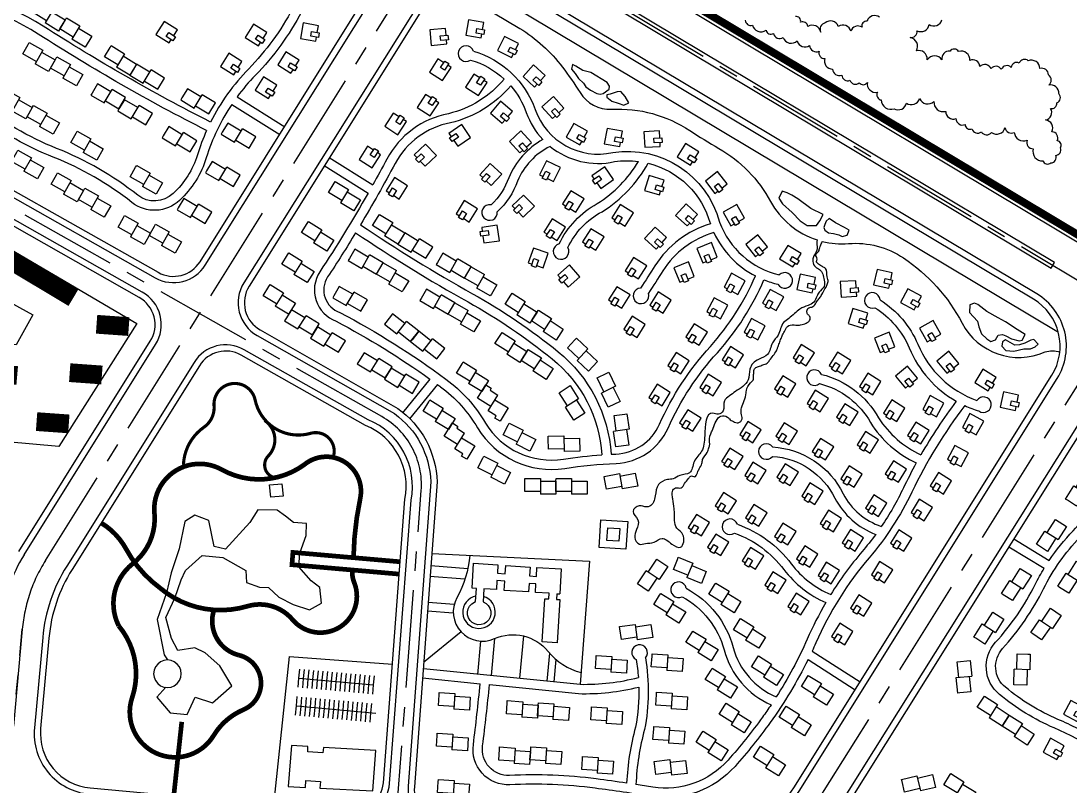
# Model space of a CAD drawing. Extents: x 30752 to 65014, y 26327 to 78956.
# Drawn here: x 33075 to 33747, y 28433 to 28923 of the extents above; entities that cross this region are included whole.
import ezdxf

# ---------------------------------------------------------------- set-up
doc = ezdxf.new("R2010")
doc.units = 0
doc.header["$MEASUREMENT"] = 0
for name, pattern in [('CENTER', [2, 1.25, -0.25, 0.25, -0.25]), ('CENTER2', [1.125, 0.75, -0.125, 0.125, -0.125]), ('CONTINOUS', [0])]:
    doc.linetypes.add(name, pattern=pattern)
doc.layers.get('0').update_dxf_attribs({"color": 12, "linetype": 'CONTINUOUS'})
for name, color, linetype in [('-规划边界', 1, 'CONTINUOUS'), ('G-绿化', 74, 'CONTINUOUS'), ('GH-中心线', 254, 'CENTER'), ('GH-道路红线', 1, 'CONTINOUS'), ('GH_水系', 152, 'CONTINUOUS'), ('jianzhu--pl', 1, 'CONTINUOUS'), ('LV', 62, 'CONTINUOUS'), ('中心区建筑', 32, 'CONTINUOUS'), ('图层1', 41, 'CONTINUOUS'), ('支路', 34, 'CONTINUOUS')]:
    doc.layers.add(name, color=color, linetype=linetype)
doc.layers.add('G-SL2', color=97, linetype='CONTINUOUS', true_color=0x329a2d)

# ---------------------------------------------------------------- blocks, each defined once
blk = doc.blocks.new('x1')
blk.add_lwpolyline([(10, 5.54), (10, 10), (0, 10), (0, 0), (10, 0), (10, 2.52)])
blk.add_lwpolyline([(6.27, 5.54), (11.26, 5.54), (11.26, 2.52), (6.27, 2.52)], close=True)
blk = doc.blocks.new('x2')
for p, q in [((0, 8.37), (0, 0)), ((10, 8.37), (0, 8.37)), ((20, 1.63), (20, 8.54)), ((0, 0), (10, 0)), ((10, 1.63), (20, 1.63))]:
    blk.add_line(p, q)
blk.add_lwpolyline([(20, 8.54), (20, 10), (10, 10), (10, 0)])

msp = doc.modelspace()

# ---------------------------------------------------------------- linework, layer by layer
at = {"layer": '-规划边界', "color": 251, "linetype": 'CENTER2', "ltscale": 50, "const_width": 5, "flags": 128}
msp.add_lwpolyline([(31130.58, 27597.98), (31273.89, 27507.56), (32003.42, 27386.62), (32901.4, 26916.12), (34040.03, 28610.51, 0.008825), (33919.41, 28685.55), (33365.12, 29016.98), (32469.57, 29552.45), (32400.9, 29593.51), (32342.47, 29501.52), (31130.58, 27597.98)], format="xyb", dxfattribs=at)
for p, q in [((33367.43, 28680.95), (33371.9, 28688.23)), ((33375.95, 28675.72), (33367.43, 28680.95)), ((33378.57, 28679.98), (33387.09, 28674.75)), ((33379.42, 28669.63), (33374.19, 28672.84)), ((33387.09, 28674.75), (33381.86, 28666.22)), ((33378.57, 28668.25), (33379.42, 28669.63)), ((33381.86, 28666.22), (33378.57, 28668.25)), ((33346.07, 28656.59), (33350.54, 28663.87)), ((33354.59, 28651.36), (33346.07, 28656.59)), ((33357.21, 28655.62), (33365.73, 28650.39)), ((33358.06, 28645.27), (33352.83, 28648.48)), ((33365.73, 28650.39), (33360.5, 28641.86)), ((33357.21, 28643.88), (33358.06, 28645.27)), ((33360.5, 28641.86), (33357.21, 28643.88)), ((33385.2, 28568.46), (33385.53, 28573.82))]:
    msp.add_line(p, q)
for points in [[(33371.9, 28688.23), (33372.66, 28689.47), (33376.22, 28687.29), (33375.46, 28686.05), (33380.42, 28683)], [(33374.19, 28672.84), (33380.42, 28683)], [(33350.54, 28663.87), (33351.3, 28665.11), (33354.86, 28662.93), (33354.1, 28661.69), (33359.06, 28658.64)], [(33352.83, 28648.48), (33359.06, 28658.64)]]:
    msp.add_lwpolyline(points)
at = {"layer": 'G-SL2'}
for points in [[(33538.97, 28923.09, 0.520567), (33543.53, 28919.99, 0.520567), (33552.23, 28916.61, 0.520567), (33556.98, 28914.57, 0.520567), (33563.18, 28911.91, 0.520567), (33572.23, 28909.77, 0.520567), (33580.18, 28906.89, 0.520567), (33586.23, 28903.18, 0.520567), (33589.89, 28898.54, 0.520567), (33594.9, 28891.79, 0.520567), (33600.8, 28887.88, 0.520567), (33605.9, 28884.59, 0.520567), (33611.96, 28882.98, 0.520567), (33617.14, 28883.26, 0.520567), (33623.58, 28876.89, 0.520567), (33626.1, 28871.98, 0.520567), (33634.32, 28866.4, 0.520567), (33642.17, 28870.04, 0.520567), (33650.61, 28872.94, 0.520567), (33659.82, 28871.05, 0.520567), (33667.34, 28864.71, 0.520567), (33673.93, 28860.04, 0.520567), (33679.76, 28856.24, 0.520567), (33684.12, 28853.43, 0.520567), (33690.19, 28851.59, 0.520567), (33696.68, 28851.14, 0.520567), (33705.36, 28854.24, 0.520567), (33711.3, 28851.24, 0.520567), (33719.45, 28846.24, 0.520567), (33723.44, 28840.71, 0.520567), (33729.6, 28832.99, 0.520567), (33734.71, 28831.67, 0.520567), (33737.82, 28836.5, 0.520567), (33740.91, 28841.31, 0.520567), (33738.86, 28845.91, 0.520567), (33735.4, 28851.64, 0.520567), (33731.36, 28859.17, 0.520567), (33734.57, 28866.52, 0.520567), (33738.52, 28870.1, 0.520567), (33739.82, 28876.07, 0.520567), (33733.36, 28881.49, 0.520567), (33733.19, 28888.12, 0.520567), (33727.72, 28892.06, 0.520567), (33720.16, 28897.11, 0.520567), (33714.41, 28895.66, 0.520567), (33709.35, 28892.88, 0.520567), (33702.92, 28891.64, 0.520567), (33696.38, 28892.05, 0.520567), (33689.28, 28893.47, 0.520567), (33682.82, 28897.27, 0.520567), (33675.62, 28903.06, 0.520567), (33670.11, 28903.33, 0.520567), (33664.95, 28897.71, 0.520567), (33655.5, 28897.79, 0.520567), (33648.53, 28903.47, 0.520567), (33644.55, 28912.01, 0.520567), (33648.95, 28916.36, 0.520567), (33656.73, 28920.4, 0.520567), (33664.96, 28923.31, 0.520567)], [(33624.89, 28924.96, 0.520567), (33617, 28922.56, 0.520567), (33613.74, 28918.56, 0.520567), (33606.59, 28915.97, 0.520567), (33598.54, 28919.16, 0.520567), (33590.12, 28921.33, 0.520567), (33587.38, 28915.37, 0.520567), (33579.07, 28919.07, 0.520567), (33574.37, 28921.73, 0.520567), (33571.04, 28925.54, 0.520567)]]:
    msp.add_lwpolyline(points, format="xyb", dxfattribs=at)
at = {"layer": 'G-绿化'}
for points in [[(32963.13, 28823.12), (32992.34, 28820.91), (33149.14, 28728.87), (33099.08, 28650.07), (32951.28, 28663.21)], [(33082.54, 28734.28), (33071.75, 28715.07), (33017.5, 28722.76), (33021.07, 28768.03)]]:
    msp.add_lwpolyline(points, close=True, dxfattribs=at)
for points in [[(33338.02, 28581.55), (33439.04, 28576.54)], [(33361.17, 28571.7), (33337.43, 28573.5)], [(33439.04, 28576.54), (33433.19, 28497.71)], [(33359.36, 28565.07), (33336.93, 28566.78)], [(33352.46, 28548.81), (33335.69, 28550.08)], [(33351.88, 28543.32), (33335.28, 28544.58)], [(33356.81, 28531.41), (33332.83, 28511.66)], [(33369.35, 28525.38), (33367.39, 28503.9)], [(33378.27, 28526.96), (33376.1, 28503.24)], [(33396.79, 28528.67), (33394.31, 28501.57)], [(33413.48, 28517.69), (33411.84, 28499.81)], [(33417.6, 28513.63), (33416.3, 28499.36)]]:
    msp.add_lwpolyline(points, dxfattribs=at)
msp.add_lwpolyline([(33362.5, 28580.33, -0.103833), (33354.19, 28553.17, 0.718789), (33378.27, 28526.96, -0.338388), (33412.55, 28518.78, 0.161686), (33433.75, 28505.31, 0.161686)], format="xyb", dxfattribs=at)
msp.add_arc((33368.33, 28543.93), 10.44, 100.60003, 74.00884, dxfattribs=at)
at = {"layer": 'GH-中心线', "ltscale": 50}
msp.add_line((32085.11, 29753.2), (33906.58, 28664.1), dxfattribs=at)
for points in [[(32419.83, 29136.69), (32370.49, 28597.56), (32594.46, 28577.06), (32789.2, 28454.8, 0.117879), (32833.25, 28439.91), (33498, 28379.07, 0.28299), (33584.85, 28422.13), (33782.64, 28738.36)], [(33075.72, 28533.1), (33001.27, 27719.59), (33075.72, 28533.1, -0.117455), (33090.52, 28577.02), (33352.29, 28995.52)], [(33314.15, 28395.9), (33331.31, 28621.82, 0.290848), (33306.06, 28669.14), (32991.74, 28846.8, 0.106193), (32951.65, 28859.32), (32623.04, 28889.4)]]:
    msp.add_lwpolyline(points, format="xyb", dxfattribs=at)
at = {"layer": 'GH-道路红线'}
for p, q in [((33189.59, 28768.4), (33305.07, 28953.03)), ((33192.98, 28766.28), (33308.46, 28950.91)), ((32994.79, 28856.56), (33162.79, 28761.6)), ((32992.82, 28853.08), (33160.83, 28758.12)), ((33152.6, 28748.98), (32990.66, 28840.52)), ((33150.63, 28745.5), (32988.69, 28837.03)), ((33073.48, 28582.76), (33157.74, 28717.48)), ((33076.87, 28580.64), (33161.13, 28715.36)), ((33762.2, 28680.19), (33596.05, 28415.13)), ((33765.59, 28678.06), (33599.44, 28413))]:
    msp.add_line(p, q, dxfattribs=at)
for points in [[(32537.1, 29740.79), (32459.41, 29618.48, 0.42215), (32477.28, 29543.18), (33363.07, 29013.54), (33917.35, 28682.12, -0.023598), (34233.39, 28472.31, -0.023598)], [(32540.47, 29738.62), (32462.79, 29616.34, 0.42215), (32479.33, 29546.61), (33365.12, 29016.98), (33919.41, 28685.55, -0.023598), (34235.75, 28475.53)]]:
    msp.add_lwpolyline(points, format="xyb", dxfattribs=at)
msp.add_lwpolyline([(33398.13, 28970.44), (33396.08, 28967.01), (33735.01, 28764.35), (33737.06, 28767.78)], close=True, dxfattribs=at)
for points in [[(33314.15, 28671.07, -0.232542), (33337.42, 28627.48), (33322.94, 28432.37, 0.409651), (33344.68, 28406.66), (33499.23, 28392.51, 0.28299), (33573.4, 28429.29), (33738.74, 28693.63, 0.420099), (33725.69, 28747.78), (33385.55, 28951.16, 0.408352), (33332.47, 28938.37), (33217.64, 28754.79, 0.427222), (33226.18, 28721.18)], [(33316.31, 28674.44, -0.23445), (33341.43, 28627.39), (33326.92, 28432.07, 0.409695), (33345.04, 28410.64), (33499.59, 28396.5, 0.28299), (33570.01, 28431.41), (33735.35, 28695.75, 0.420099), (33723.64, 28744.35), (33383.5, 28947.73, 0.408352), (33335.86, 28936.25), (33221.04, 28752.67, 0.427307), (33228.15, 28724.66)], [(33088.78, 28527.72), (33083.48, 28469.73, 0.414214), (33118.76, 28427.33), (33284.92, 28412.13, 0.418747), (33311.04, 28434.21), (33324.83, 28615.7, 0.356645), (33297.36, 28667.16), (33217.95, 28712.04, 0.401241), (33185.8, 28703.88), (33104.18, 28573.39, 0.117455)], [(33092.77, 28527.35), (33087.46, 28469.36, 0.414214), (33119.12, 28431.32), (33285.29, 28416.11, 0.418747), (33307.05, 28434.51), (33320.86, 28616.24, 0.359769), (33295.6, 28663.56), (33215.98, 28708.56, 0.401241), (33189.19, 28701.75), (33107.57, 28571.27, 0.117455)]]:
    msp.add_lwpolyline(points, format="xyb", close=True, dxfattribs=at)
for centre, radius, start, end in [((33172.64, 28779.01), 20, 240.52403, 327.9747), ((33172.64, 28779.01), 24, 240.52403, 327.9747), ((33140.79, 28728.09), 24, 327.9747, 60.52403), ((33140.79, 28728.09), 20, 327.9747, 60.52403), ((33158.26, 28529.73), 96, 147.9747, 174.77072)]:
    msp.add_arc(centre, radius, start, end, dxfattribs=at)
at = {"layer": 'GH_水系'}
msp.add_line((33357.34, 28951.72), (33739.53, 28723.2), dxfattribs=at)
msp.add_line((33357.34, 28951.72), (33739.53, 28723.2), dxfattribs=at)
for points in [[(33346.09, 28946.79), (33394.49, 28917.86, -0.090194), (33421.73, 28893.09, -0.024146), (33433.06, 28876.7, 0.272284), (33453.31, 28866.09, -0.158731), (33503.37, 28852.47, 0.013698), (33522.04, 28840.94, -0.137099), (33555.15, 28806.97, 0.192029), (33584.89, 28782.36, 0.192029)], [(33588.28, 28781.39, 0.081171), (33605.03, 28780.01, -0.169138), (33640.38, 28770.78, -0.124836), (33677.82, 28729.11, 0.395285), (33731.03, 28710.63, -0.15457), (33740.47, 28710.51)]]:
    msp.add_lwpolyline(points, format="xyb", dxfattribs=at)
for points in [[(33439.91, 28889.51), (33434.76, 28890.94), (33430.3, 28893.66), (33428.33, 28894.8), (33428.33, 28894.8), (33427.5, 28891.82), (33430.01, 28889), (33432.11, 28885.76), (33435.25, 28882.67), (33436.79, 28880.46), (33439.82, 28878.25), (33443.82, 28876.08), (33445.94, 28875.8), (33447.98, 28876.24), (33451.74, 28878.95), (33451.99, 28880.81), (33450.5, 28883.11)], [(33462.05, 28874.21), (33459.13, 28877.43), (33456.87, 28877.27), (33454.9, 28876.51), (33452.36, 28875.72), (33450.26, 28875.18), (33450.26, 28873.7), (33453.41, 28871.26), (33457.4, 28869.91), (33461.1, 28868.75), (33464.42, 28870.13)], [(33588.94, 28798.61), (33580.92, 28802.43), (33572.51, 28808.6), (33568.74, 28811.02), (33565.74, 28812.57), (33562.53, 28813.49), (33560.47, 28809.11), (33562.75, 28805.55), (33568.98, 28799.84), (33574.04, 28794.68), (33578.53, 28791.6), (33584.66, 28791.66), (33584.66, 28791.66), (33586.7, 28794.54)], [(33718.33, 28721.72), (33713.08, 28724.9), (33705.6, 28729.85), (33700.89, 28732.44), (33693.6, 28736.53), (33687.97, 28740.89), (33685.71, 28741.75), (33682.75, 28740.84), (33682.66, 28735.86), (33687.66, 28730.28), (33688.62, 28726.71), (33690.22, 28722.28), (33693.73, 28718.98), (33696.35, 28717.3), (33699.2, 28718.28), (33700.87, 28721.35), (33703.77, 28721.71), (33705.82, 28720.98), (33709.52, 28718.9), (33714.48, 28717.64), (33716.27, 28718.12)], [(33726.54, 28715.63), (33723.82, 28718.59), (33721.83, 28718.24), (33718.13, 28716.18), (33714.66, 28715.15), (33711.73, 28714.97), (33705.59, 28718.32), (33703.78, 28717.11), (33703.24, 28714.2), (33705.91, 28711.45), (33710.97, 28711.02), (33717.47, 28712.61), (33721.78, 28712.65), (33724.56, 28713.97)]]:
    msp.add_lwpolyline(points, close=True, dxfattribs=at)
for points in [[(33605.6, 28788.54), (33602.52, 28790.38), (33596.77, 28793.28), (33592.68, 28796.04), (33590.68, 28794.39), (33590, 28792.29), (33589.29, 28790.35), (33589.82, 28788.68), (33592.3, 28786.94), (33595.39, 28786.56), (33598.77, 28785.59), (33601.09, 28784.63), (33604.16, 28785.46)], [(33604.16, 28785.46), (33605.6, 28788.54)], [(33167.74, 28495.77), (33161.99, 28489.47), (33170.57, 28479.43), (33181.41, 28478.26), (33186.38, 28489.36), (33197.64, 28485.75), (33209.92, 28496.68), (33202.26, 28509.57), (33192.86, 28517.96), (33186.25, 28521.04), (33175.43, 28519.4), (33171.4, 28527.1), (33167.6, 28540.4), (33173.52, 28552.79), (33177.49, 28564.52), (33180.21, 28570.57), (33190.87, 28580.12), (33204.3, 28578.89), (33218.92, 28570.67), (33219.41, 28562.94), (33227.66, 28559.98), (33233.4, 28559.8), (33239.98, 28553.62), (33249.35, 28548.77), (33259.75, 28545.43), (33267.46, 28549.62), (33266.43, 28559.64), (33260.75, 28564.08), (33252.85, 28573.05), (33253.62, 28581.8), (33257.52, 28593.07), (33257.75, 28600.73), (33249.55, 28601.32), (33244.38, 28605.42), (33239.03, 28609.25), (33226.64, 28609.41), (33221.49, 28601.4), (33205.89, 28584.2), (33198.76, 28586.08), (33195.33, 28602.61), (33186.25, 28606.1), (33179.76, 28602.07), (33176.28, 28584.5), (33171.03, 28569.05), (33168.02, 28556.26), (33162.07, 28539.31), (33166.56, 28516.52), (33168.75, 28513.28)]]:
    msp.add_lwpolyline(points, dxfattribs=at)
msp.add_open_spline([(33584.89, 28782.36), (33584.84, 28781.15), (33584.72, 28779.26), (33585.52, 28775.35), (33582.38, 28772.03), (33581.93, 28768.04), (33583.4, 28764.86), (33588.17, 28763.03), (33589.42, 28757.78), (33590.07, 28752), (33586.17, 28749.59), (33584.7, 28745.86), (33583.29, 28742.02), (33578.63, 28740.25), (33572.61, 28737.96), (33568.42, 28732.82), (33561.76, 28728.88), (33561.23, 28721.56), (33555.23, 28716.44), (33554.72, 28708.35), (33548, 28706.3), (33543.64, 28703.64), (33541.15, 28698.8), (33541.85, 28690.79), (33534.05, 28686.44), (33529.01, 28682.48), (33524.08, 28679.19), (33526.21, 28673.31), (33521.74, 28669.9), (33513.75, 28674.06), (33512.98, 28657.48), (33512.46, 28647.13), (33505.24, 28641.19), (33504.95, 28631.69), (33497.1, 28632.5), (33493.22, 28628.96), (33488.09, 28629.09), (33482.11, 28625.93), (33481.46, 28618.57), (33479.75, 28612.02), (33474.77, 28610.94), (33470.98, 28613.29), (33464.81, 28607.98), (33471.85, 28603.36), (33469.49, 28597.04), (33467.25, 28591.98), (33470.4, 28586.47), (33475.62, 28588.26), (33480.56, 28587.99), (33486.24, 28592.93), (33491.14, 28587.58), (33499.05, 28583.18), (33500.81, 28594.04), (33492.64, 28598.05), (33493.8, 28605.46), (33493.29, 28611.69), (33492.77, 28615.44), (33491.94, 28619.5), (33492.25, 28622.49), (33494.86, 28624.05), (33498.28, 28622.55), (33500.08, 28626.77), (33502.24, 28628.76), (33503.59, 28631.22), (33505.3, 28631.21), (33507.19, 28629.96), (33508.19, 28633.42), (33509.45, 28635.96), (33511.41, 28638.6), (33511.32, 28642.74), (33514.61, 28645.4), (33515.49, 28648.9), (33516.41, 28651.31), (33515.48, 28654.82), (33516.82, 28658.45), (33519.39, 28663.62), (33520.89, 28670.31), (33527.07, 28669.64), (33528.96, 28667.25), (33531.3, 28665.99), (33534.61, 28664.41), (33537.74, 28667.75), (33536.01, 28671.26), (33536.48, 28675.36), (33538.52, 28679.41), (33539.42, 28683.19), (33539.65, 28687.24), (33541.4, 28690.08), (33544.41, 28692.52), (33544.05, 28695.38), (33544.53, 28697.59), (33544.44, 28699.26), (33545.41, 28700.75), (33547.69, 28701.17), (33550.09, 28702.46), (33552.99, 28703.02), (33554.75, 28705.69), (33556.87, 28708.18), (33558.7, 28710.86), (33559.83, 28713.65), (33560.79, 28716.28), (33561.73, 28719.03), (33563.02, 28721.78), (33564.43, 28724.54), (33566.58, 28728.48), (33570.93, 28727.63), (33574.02, 28727.8), (33576.81, 28728.38), (33579.12, 28729.47), (33580.98, 28731.68), (33580.04, 28733.84), (33578.65, 28734.81), (33578.33, 28736.58), (33578.62, 28739.02), (33581.31, 28739.06), (33583.55, 28740.38), (33584.42, 28742.95), (33586.58, 28744.96), (33588.42, 28748.15), (33590.18, 28751.23), (33591.79, 28754.35), (33592.19, 28756.73), (33590.83, 28759.76), (33591.61, 28763.69), (33588.07, 28765.34), (33586.23, 28766.54), (33584.03, 28768.29), (33585.55, 28770.48), (33583, 28773), (33586.36, 28774.73), (33586.46, 28777.54), (33587.48, 28779.41), (33587.94, 28780.61), (33588.28, 28781.39)], degree=3, knots=[1.852656, 1.852656, 1.852656, 1.852656, 3.063412, 7.529358, 13.051268, 15.348862, 19.344221, 22.427766, 29.838847, 33.833287, 38.676384, 41.777522, 45.901423, 50.192948, 55.893452, 65.209854, 69.542018, 78.212594, 84.386411, 92.381445, 98.96961, 103.421809, 107.545709, 114.60618, 125.570676, 130.340874, 134.910087, 141.344993, 145.03367, 148.723835, 163.949951, 174.253011, 182.479272, 190.137109, 196.681207, 201.439438, 205.080985, 211.669026, 219.148671, 226.714007, 228.651732, 233.556988, 238.873657, 245.002199, 251.437105, 256.528534, 261.746835, 265.652518, 271.229098, 276.929467, 284.132912, 290.116517, 298.257437, 303.90804, 314.831519, 316.544228, 322.860273, 326.018184, 329.267231, 330.799008, 334.504482, 337.946175, 342.069916, 344.153109, 345.388311, 346.801027, 349.883177, 352.644228, 356.426976, 359.035333, 364.514588, 367.67216, 369.83809, 372.031263, 378.205455, 380.627082, 389.873534, 394.013143, 395.76026, 398.843805, 402.094236, 405.586723, 409.227999, 412.754172, 417.657655, 422.749084, 424.280718, 429.770836, 432.192463, 435.255875, 437.553351, 439.084985, 440.112316, 442.582145, 445.528672, 448.4752, 450.896827, 454.679416, 458.446454, 460.529647, 463.687063, 466.844479, 469.266106, 472.707799, 476.490547, 481.14996, 484.096921, 486.034759, 489.595081, 491.78397, 493.704178, 495.83481, 496.5495, 499.052728, 501.814791, 503.320883, 506.68843, 509.403408, 512.097413, 517.663888, 520.04518, 522.68099, 524.471127, 529.949178, 532.139349, 535.171405, 537.302289, 538.899678, 541.767836, 544.649886, 547.10163, 549.842622, 550.958911, 550.958911, 550.958911, 550.958911], dxfattribs=at)
at = {"layer": 'jianzhu--pl', "const_width": 12}
for points in [[(33028.78, 28792.84), (33108.4, 28745.24)], [(33123.32, 28728.32), (33143.97, 28726.84)], [(33036.81, 28698.57), (33072.46, 28695.49)], [(33106.1, 28697.33), (33126.75, 28695.85)], [(33084.88, 28665.98), (33105.53, 28664.5)]]:
    msp.add_lwpolyline(points, dxfattribs=at)
at = {"layer": 'LV'}
for points in [[(33236.89, 28420.54), (33246.91, 28515.59), (33312.83, 28510.59)], [(33252.95, 28501.63), (33253.49, 28507.47)], [(33255.94, 28501.36), (33256.47, 28507.19)], [(33258.93, 28501.09), (33259.46, 28506.92)], [(33261.92, 28500.81), (33262.45, 28506.65)], [(33264.9, 28500.54), (33265.44, 28506.37)], [(33267.89, 28500.26), (33268.42, 28506.1)], [(33270.88, 28499.99), (33271.41, 28505.83)], [(33273.87, 28499.72), (33274.4, 28505.55)], [(33276.85, 28499.44), (33277.39, 28505.28)], [(33279.84, 28499.17), (33280.37, 28505.01)], [(33282.83, 28498.9), (33283.36, 28504.73)], [(33285.82, 28498.62), (33286.35, 28504.46)], [(33252.42, 28495.8), (33252.95, 28501.63)], [(33252.95, 28501.63), (33300.75, 28497.26)], [(33255.41, 28495.52), (33255.94, 28501.36)], [(33258.39, 28495.25), (33258.93, 28501.09)], [(33261.38, 28494.98), (33261.92, 28500.81)], [(33264.37, 28494.7), (33264.9, 28500.54)], [(33267.36, 28494.43), (33267.89, 28500.26)], [(33270.34, 28494.16), (33270.88, 28499.99)], [(33273.33, 28493.88), (33273.87, 28499.72)], [(33276.32, 28493.61), (33276.85, 28499.44)], [(33279.31, 28493.34), (33279.84, 28499.17)], [(33282.29, 28493.06), (33282.83, 28498.9)], [(33285.28, 28492.79), (33285.82, 28498.62)], [(33288.27, 28492.52), (33288.8, 28498.35)], [(33288.8, 28498.35), (33289.34, 28504.18)], [(33291.26, 28492.24), (33291.79, 28498.08)], [(33291.79, 28498.08), (33292.32, 28503.91)], [(33294.24, 28491.97), (33294.78, 28497.8)], [(33294.78, 28497.8), (33295.31, 28503.64)], [(33297.77, 28497.53), (33298.3, 28503.36)], [(33300.75, 28497.26), (33301.29, 28503.09)], [(33297.23, 28491.7), (33297.77, 28497.53)], [(33300.22, 28491.42), (33300.75, 28497.26)], [(33251.32, 28483.85), (33251.87, 28489.82)], [(33254.31, 28483.57), (33254.86, 28489.55)], [(33257.3, 28483.3), (33257.85, 28489.28)], [(33260.29, 28483.03), (33260.83, 28489)], [(33263.27, 28482.75), (33263.82, 28488.73)], [(33266.26, 28482.48), (33266.81, 28488.46)], [(33269.25, 28482.21), (33269.8, 28488.18)], [(33272.24, 28481.93), (33272.78, 28487.91)], [(33275.23, 28481.66), (33275.77, 28487.64)], [(33278.21, 28481.39), (33278.76, 28487.36)], [(33281.2, 28481.11), (33281.75, 28487.09)], [(33284.19, 28480.84), (33284.73, 28486.82)], [(33287.18, 28480.57), (33287.72, 28486.54)], [(33290.16, 28480.29), (33290.71, 28486.27)], [(33293.15, 28480.02), (33293.7, 28486)], [(33296.14, 28479.75), (33296.68, 28485.72)], [(33299.13, 28479.47), (33299.67, 28485.45)], [(33250.78, 28477.87), (33251.32, 28483.85)], [(33251.32, 28483.85), (33302.27, 28479.19)], [(33253.77, 28477.6), (33254.31, 28483.57)], [(33256.75, 28477.33), (33257.3, 28483.3)], [(33259.74, 28477.05), (33260.29, 28483.03)], [(33262.73, 28476.78), (33263.27, 28482.75)], [(33265.72, 28476.51), (33266.26, 28482.48)], [(33268.7, 28476.23), (33269.25, 28482.21)], [(33268.7, 28476.23), (33269.25, 28482.21)], [(33271.69, 28475.96), (33272.24, 28481.93)], [(33274.68, 28475.69), (33275.23, 28481.66)], [(33277.67, 28475.41), (33278.21, 28481.39)], [(33280.65, 28475.14), (33281.2, 28481.11)], [(33283.64, 28474.87), (33284.19, 28480.84)], [(33286.63, 28474.59), (33287.18, 28480.57)], [(33289.62, 28474.32), (33290.16, 28480.29)], [(33292.6, 28474.05), (33293.15, 28480.02)], [(33295.59, 28473.77), (33296.14, 28479.75)], [(33298.58, 28473.5), (33299.13, 28479.47)]]:
    msp.add_lwpolyline(points, dxfattribs=at)
at = {"layer": '中心区建筑', "color": 1}
for p, q in [((33363.91, 28559.33), (33364.91, 28575.3)), ((33364.91, 28575.3), (33380.48, 28574.33)), ((33380.48, 28574.33), (33380.14, 28568.88)), ((33385.53, 28573.82), (33401.1, 28572.84)), ((33401.1, 28572.84), (33400.75, 28567.16)), ((33405.09, 28566.8), (33405.45, 28572.55)), ((33405.45, 28572.55), (33421.02, 28571.58)), ((33380.14, 28568.88), (33385.2, 28568.46)), ((33400.75, 28567.16), (33405.09, 28566.8)), ((33421.02, 28571.58), (33420.03, 28555.61)), ((33366.74, 28559.15), (33363.91, 28559.33)), ((33366.18, 28550.85), (33366.74, 28559.15)), ((33371.53, 28558.86), (33370.98, 28550.58)), ((33379.48, 28558.36), (33371.53, 28558.86)), ((33379.84, 28564.09), (33379.48, 28558.36)), ((33384.9, 28563.67), (33379.84, 28564.09)), ((33384.53, 28557.85), (33384.9, 28563.67)), ((33400.45, 28562.37), (33400.1, 28556.88)), ((33404.79, 28562.01), (33400.45, 28562.37)), ((33404.46, 28556.58), (33404.79, 28562.01)), ((33400.1, 28556.88), (33384.53, 28557.85)), ((33413.32, 28556.03), (33404.46, 28556.58)), ((33408.78, 28524.98), (33410.52, 28552.54)), ((33410.52, 28552.54), (33413.13, 28552.38)), ((33413.13, 28552.38), (33413.32, 28556.03)), ((33418.11, 28555.73), (33417.92, 28552.08)), ((33417.92, 28552.08), (33420.11, 28551.94)), ((33420.11, 28551.94), (33418.36, 28524.37)), ((33360.91, 28544.19), (33361.36, 28546.11)), ((33361.36, 28546.11), (33362.3, 28547.85)), ((33362.3, 28547.85), (33363.66, 28549.29)), ((33363.66, 28549.29), (33366.18, 28550.85)), ((33370.98, 28550.58), (33372.87, 28549.56)), ((33372.87, 28549.56), (33374.31, 28548.2)), ((33374.31, 28548.2), (33375.35, 28546.52)), ((33375.35, 28546.52), (33375.92, 28544.63)), ((33360.97, 28542.21), (33360.91, 28544.19)), ((33361.53, 28540.32), (33360.97, 28542.21)), ((33362.57, 28538.64), (33361.53, 28540.32)), ((33364.01, 28537.28), (33362.57, 28538.64)), ((33374.58, 28538.99), (33373.22, 28537.55)), ((33375.52, 28540.73), (33374.58, 28538.99)), ((33375.97, 28542.65), (33375.52, 28540.73)), ((33375.92, 28544.63), (33375.97, 28542.65)), ((33365.75, 28536.34), (33364.01, 28537.28)), ((33367.67, 28535.89), (33365.75, 28536.34)), ((33369.65, 28535.95), (33367.67, 28535.89)), ((33371.54, 28536.51), (33369.65, 28535.95)), ((33373.22, 28537.55), (33371.54, 28536.51)), ((33418.36, 28524.37), (33408.78, 28524.98))]:
    msp.add_line(p, q, dxfattribs=at)
for points in [[(33234.21, 28625.46), (33242.08, 28626.17), (33242.78, 28618.31), (33234.92, 28617.6)], [(33463.6, 28602.01), (33462.5, 28584.25), (33445.24, 28585.32), (33446.34, 28603.08)], [(33458.52, 28597.52), (33458.01, 28589.34), (33450.33, 28589.82), (33450.83, 28597.99)], [(33177.53, 28504.47), (33177.23, 28506.75), (33176.35, 28508.88), (33174.95, 28510.7), (33173.12, 28512.11), (33171, 28512.99), (33168.71, 28513.29), (33166.43, 28512.99), (33164.3, 28512.11), (33162.47, 28510.7), (33161.07, 28508.88), (33160.19, 28506.75), (33159.89, 28504.47), (33160.19, 28502.18), (33161.07, 28500.05), (33162.47, 28498.23), (33164.3, 28496.83), (33166.43, 28495.94), (33168.71, 28495.64), (33171, 28495.94), (33173.12, 28496.83), (33174.95, 28498.23), (33176.35, 28500.05), (33177.23, 28502.18)], [(33258.56, 28454.47), (33258.76, 28457.91), (33248.25, 28458.54), (33245.99, 28432.19), (33257.17, 28431.62), (33257.44, 28436), (33266.69, 28435.53), (33266.29, 28431.16), (33300.35, 28429.43), (33302.29, 28455.27), (33268.65, 28457.31), (33268.34, 28453.88)]]:
    msp.add_lwpolyline(points, close=True, dxfattribs=at)
msp.add_lwpolyline([(33418.11, 28555.73), (33420.03, 28555.61)], dxfattribs=at)
at = {"layer": '图层1'}
for points, const_width in [([(33178.95, 28638.27, -0.233583), (33192.15, 28662.43, 0.264984), (33198.58, 28676.07, -0.937163), (33224.9, 28679.83, 0.435895), (33260.43, 28658.46, -0.633842), (33274.58, 28642.37, 0.128519)], 2), ([(33231.01, 28666.63, -0.467421), (33233.37, 28644.02, 0.547673), (33236.6, 28630.28, 0.282989)], 2), ([(33287.93, 28578.8, -0.047767), (33292.21, 28616.55, 0.710795), (33256.46, 28638.46, -0.293944), (33203.52, 28635.21, 0.61412), (33160.47, 28606.31, 0.61412)], 3), ([(33160.47, 28606.31, -0.248666), (33146.46, 28574.92, 0.356622), (33137.5, 28535.15, 0.230636)], 3), ([(33163.88, 28559.47, -0.109212), (33142.27, 28584.29, 0.132394), (33126.23, 28601.1, 77.702104)], 3), ([(33163.88, 28559.47, 0.253883), (33219.91, 28547.72, -0.298584), (33248.93, 28539.07, 0.853223), (33288.38, 28562.85, -0.118612), (33287.18, 28570.92, -0.118612)], 3), ([(33137.5, 28535.15, -0.260744), (33146.1, 28489.15, 0.896157), (33198.32, 28464.91, -0.157962), (33217.42, 28481.44, 0.725628), (33214.45, 28516.38, -0.436157), (33198.55, 28545.35, 0.71911)], 3)]:
    msp.add_lwpolyline(points, format="xyb", dxfattribs=dict(at, const_width=const_width))
at = {"layer": '图层1', "const_width": 3}
for points in [[(33317.21, 28568.3), (33248.51, 28574.3), (33249.11, 28582.19), (33317.81, 28576.19)], [(33172.78, 28426.41), (33177.89, 28473.66)]]:
    msp.add_lwpolyline(points, dxfattribs=at)
at = {"layer": '支路'}
for points in [[(33196.4, 28857.85, -0.02534), (33089.2, 28919.25, 0.157242), (33002.05, 28942.33)], [(33193.82, 28852.43, -0.025371), (33085.96, 28914.2, 0.15562), (33003.26, 28936.38)], [(33193.82, 28852.43, 0.030525), (33187.89, 28836.76, -0.130138), (33172.39, 28812.02, -0.370604), (33149.65, 28811.05, 0.072354), (33097.74, 28840.96, -0.075485), (33047.53, 28870.31, 0.089701), (33019.88, 28885.45, -0.339216), (33005.14, 28907.22, 0.061894), (33003.26, 28936.38)], [(33248.86, 28930.43, -0.071265), (33220.79, 28892.02, 0.076891), (33196.4, 28857.85, 0.076891)], [(33254.55, 28928.35, -0.072475), (33225.09, 28887.83, 0.034413), (33213.39, 28874.08, 0.034413)], [(33364.76, 28903.26, -0.24085), (33404.3, 28865.9, 0.380903), (33454.07, 28838.38, -0.383208), (33522.44, 28793.82, 0.251002), (33560.65, 28759.95, 0.251002)], [(33362.87, 28897.56, -0.116734), (33384.44, 28885.42, -0.116734)], [(33388.63, 28881.07, -0.162164), (33350, 28857.35, 0.227074), (33314.62, 28831.35, -0.012251), (33292.4, 28792.1, -0.012251)], [(33384.44, 28885.42, -0.164171), (33348.76, 28863.22, 0.22646), (33309.33, 28834.18, -0.005182), (33300.22, 28817.55, -0.005182)], [(33388.64, 28881.08, -0.093283), (33398.64, 28863.9, 0.105035), (33409.18, 28846.6)], [(33209.93, 28869.16, 0.072471), (33193.62, 28834.98, -0.130138), (33176.49, 28807.64, -0.370604), (33145.94, 28806.34, 0.072354), (33095.53, 28835.39, -0.066681), (33049.28, 28861.34, -0.066681)], [(33409.18, 28846.6, 0.165851), (33387.35, 28822.19, -0.12708), (33376.04, 28804.8, -0.12708)], [(33413.83, 28842.28, 0.175718), (33392.96, 28820.04, -0.125916), (33380.07, 28800.36, -0.125916)], [(33413.83, 28842.28, 0.229474), (33455.19, 28832.48, -0.069788), (33470.48, 28832.65, -0.069788)], [(33419.75, 28779.77, -0.160634), (33444.13, 28805.59, 0.11828), (33470.48, 28832.65)], [(33425.27, 28777.42, -0.160549), (33447.16, 28800.4, 0.12528), (33476.73, 28831.48)], [(33476.73, 28831.48, -0.271299), (33516.55, 28792.61, -0.271299)], [(33297.27, 28812.32, -0.016168), (33266.35, 28761.92, 0.484371), (33276.79, 28730.37, -0.032945), (33336.93, 28693.17, -0.032945)], [(33289.3, 28786.95, -0.009108), (33271.36, 28758.62, 0.492166), (33279.21, 28735.88, -0.036977), (33347.13, 28693.19, -0.104125), (33372.5, 28664.96, 0.302579), (33422.38, 28641.95, -0.021511), (33446.97, 28644.73)], [(33289.3, 28786.95, 0.020749), (33361.33, 28742.61, -0.042621), (33415.23, 28706.1, -0.209466), (33446.97, 28644.73)], [(33292.4, 28792.1, 0.020893), (33364.26, 28747.85, -0.042621), (33419.01, 28710.76, -0.209557), (33452.96, 28645.08)], [(33516.55, 28792.61, 0.177621), (33481.05, 28765.83, -0.005454), (33471.86, 28751.53, -0.005454)], [(33518.79, 28787.01, 0.17974), (33486.11, 28762.61, -0.005447), (33476.86, 28748.22, -0.005447)], [(33518.79, 28787.01, 0.164591), (33545.46, 28759.25, 0.164591)], [(33341.8, 28689.65, -0.001026), (33343.58, 28688.35, -0.10438), (33367.35, 28661.89, 0.302984), (33423.31, 28636.02, -0.029306), (33456.15, 28639.21, 0.286524), (33489.47, 28661.83, -0.081889), (33521.1, 28710.13, 0.080443), (33550.92, 28756.75)], [(33452.96, 28645.08, -0.002578), (33455.93, 28645.21, 0.286524), (33483.98, 28664.25, -0.081832), (33516.65, 28714.16, 0.080569), (33545.46, 28759.25)], [(33550.92, 28756.75, 0.038952), (33559.84, 28753.98)], [(33625.3, 28743.94, -0.152688), (33649.5, 28715.47, 0.210924), (33687.33, 28679.52, 0.210924)], [(33622, 28738.93, -0.153101), (33643.97, 28713.14, 0.165651), (33674.12, 28679.02, 0.165651)], [(33587.84, 28696.22, -0.205974), (33624.34, 28668.42, 0.145879), (33651.45, 28644.71)], [(33586.59, 28690.34, -0.205637), (33619.18, 28665.35, 0.144607), (33648.5, 28639.46)], [(33679.54, 28676.23, 0.050762), (33645.68, 28620.86, -0.064707), (33618.32, 28578.78, 0.073044), (33584.08, 28524.17, -0.005142), (33581.73, 28518.98, -0.005142)], [(33674.12, 28679.02, 0.031526), (33651.45, 28644.71, 0.031526)], [(33679.54, 28676.23, 0.034237), (33688.56, 28672.79)], [(33556.47, 28649.72, -0.269779), (33601.69, 28619.67, 0.192018), (33626.09, 28598.84, 0.192018)], [(33556.33, 28643.71, -0.268965), (33596.34, 28616.95, 0.183222), (33622.5, 28593.75, 0.183222)], [(33648.5, 28639.46, 0.013785), (33640.27, 28623.45, -0.037681), (33626.09, 28598.84, -0.037681)], [(33733.71, 28577.06, -0.042857), (33748.99, 28596.07, 0.102079), (33768.8, 28627.69, -0.53306), (33802.61, 28635.8, 0.072993), (33866.6, 28592.06, 0.036459), (33887.95, 28581.9, -0.512801), (33889.89, 28548.27, 0.053388), (33877.37, 28528.72, 0.000759), (33876.03, 28526.06)], [(33752.11, 28469.13, 0.018479), (33739.26, 28475.24, -0.071027), (33705.56, 28495.85, -0.427194), (33703.77, 28520.57, 0.067252), (33730.05, 28558.95, -0.074313), (33753.33, 28591.92, 0.102079), (33774.42, 28625.6, -0.533003), (33798.54, 28631.38, 0.045456), (33837.83, 28601.25)], [(33533.85, 28600.24, -0.148007), (33568.43, 28574.88, 0.130106), (33593.68, 28555.2)], [(33532.01, 28594.53, -0.147463), (33563.64, 28571.26, 0.127028), (33590.55, 28550.02)], [(33622.5, 28593.75, -0.018712), (33613.75, 28582.67, 0.03739), (33593.68, 28555.2, 0.03739)], [(33837.91, 28464.34, 0.072092), (33821.81, 28439.76, -0.481258), (33790.08, 28435.03, 0.085693), (33736.88, 28469.73, -0.071027), (33701.74, 28491.23, -0.427194), (33699.31, 28524.6, 0.067252), (33724.69, 28561.64, -0.020821), (33730.46, 28572.01)], [(33501.13, 28559.21, -0.207135), (33531.21, 28521.23, 0.23277), (33558.82, 28489.66)], [(33498.47, 28553.83, -0.206203), (33525.41, 28519.68, 0.227239), (33555.48, 28484.57)], [(33590.55, 28550.02, 0.028905), (33578.59, 28526.58, -0.038713), (33558.82, 28489.66, -0.038713)], [(33579.13, 28513.52, -0.042629), (33554.83, 28473.15, -0.024551), (33532.36, 28445.15, -0.255986), (33478.76, 28425.92, 0.006682), (33442.68, 28431.13, 0.044844), (33388.18, 28433.33, -0.471989), (33364.73, 28459.12, 0.006983), (33369.08, 28498.09, 0.006983)], [(33474.93, 28514.61, -0.091514), (33474.4, 28468.86, 0.055195), (33468.88, 28433.49, 0.055195)], [(33469.03, 28513.5, -0.023999), (33470.44, 28502.07, -0.023999)], [(33433.19, 28497.71, 0.069427), (33470.44, 28502.07)], [(33462.91, 28434.39, 0.003584), (33443.46, 28437.08, 0.044844), (33387.88, 28439.33, -0.472952), (33370.68, 28458.31, 0.00699), (33375.05, 28497.48)], [(33375.05, 28497.48), (33432.08, 28491.74, 0.068925), (33470.74, 28495.95)], [(33470.74, 28495.95, -0.053928), (33468.56, 28470.22, 0.053921), (33462.91, 28434.39, 0.053921)], [(33555.48, 28484.57, -0.00889), (33549.97, 28476.67, -0.024551), (33527.87, 28449.13, -0.255986), (33479.7, 28431.84, 0.001997), (33468.88, 28433.51, 0.001997)]]:
    msp.add_lwpolyline(points, format="xyb", dxfattribs=at)
for points in [[(33213.39, 28874.08), (33243.88, 28854.88)], [(33209.93, 28869.16), (33240.68, 28849.81)], [(33272.32, 28835.1), (33300.22, 28817.55)], [(33269.13, 28830.02), (33297.27, 28812.32)], [(33336.93, 28693.17), (33319.24, 28671.58)], [(33341.8, 28689.65), (33323.89, 28667.78)], [(33707.75, 28585.8), (33730.46, 28572.01)], [(33710.94, 28590.88), (33733.71, 28577.06)], [(33581.73, 28518.98), (33612.44, 28499.25)], [(33579.13, 28513.52), (33609.26, 28494.16)], [(33332.81, 28507.77), (33433.19, 28497.71)], [(33332.21, 28501.8), (33369.08, 28498.09)]]:
    msp.add_lwpolyline(points, dxfattribs=at)
for centre, start, end in [((33360.02, 28901.67), 18.52929, 304.72693), ((33375.09, 28799.89), 79.0684, 5.32781), ((33420.94, 28774.92), 103.80344, 30.00389), ((33564.2, 28756.43), 209.36227, 135.24139), ((33472.15, 28746.54), 93.35869, 19.61862), ((33620.3, 28743.63), 3.56391, 289.80822), ((33583.3, 28694.12), 24.85123, 311.0546), ((33691.54, 28676.81), 233.53749, 147.23543), ((33552.4, 28646.81), 35.62113, 321.81503), ((33529.13, 28598.61), 19.01371, 305.23979), ((33496.22, 28558.29), 10.55469, 296.76368), ((33471.24, 28517.99), 317.58359, 243.83244)]:
    msp.add_arc(centre, 5, start, end, dxfattribs=at)

# ---------------------------------------------------------------- block references
at = {"xscale": -1}
for p, rotation in [((33098.93, 28916.12), 328.6365605606937), ((33116.01, 28905.71), 328.6365605606937), ((33092.59, 28890.32), 330.5240300197273), ((33144.63, 28887.88), 328.6365605606937), ((33110.36, 28881.11), 330.5240300197273), ((33078.02, 28859.86), 330.5240300199087), ((33095.43, 28850.01), 330.5240300199087), ((33123.38, 28833.51), 330.5240300199087), ((33085.41, 28821.39), 330.5240300199087), ((33161.51, 28811.57), 330.5240300199087), ((33110.85, 28806.82), 330.5240300199087), ((33128.26, 28796.98), 330.5240300199087), ((33288.07, 28800.89), 328.4497522329694), ((33153.77, 28779.36), 330.5240300199087), ((33270.86, 28775.16), 328.4497522329694), ((33316.38, 28779.7), 328.4497522329694), ((33173.64, 28773.87), 330.5240300199087), ((33258.24, 28755.06), 328.4497522329694), ((33306.86, 28767.72), 149.7798708712633), ((33363.27, 28765.15), 149.7798708712633), ((33246.34, 28734.78), 328.4497522329694), ((33401, 28729.06), 327.2444107761282), ((33352.78, 28742.08), 149.7798708712633), ((33417.82, 28718.23), 327.2444107761282), ((33394.49, 28703.83), 327.2444107761282), ((33438.5, 28698.38), 316.8633140048451), ((33411.31, 28693.01), 327.2444107761282), ((33370.05, 28685.21), 328.4497522329694), ((33451.13, 28675.25), 295.6660214022889), ((33429.12, 28666.79), 302.6548244695925), ((33348.69, 28660.85), 328.4497522329694), ((33455.96, 28649.83), 277.8706338648595), ((33400.96, 28647.04), 332.9136021793567), ((33432.93, 28647.02), 1.250004772238719), ((33384.74, 28625.89), 332.8547492433068), ((33470, 28624.62), 10.36960417672911), ((33763.31, 28627.83), 57.46119530639947), ((33417.63, 28619.5), 359.7896381230043), ((33437.63, 28619.43), 359.7896381230043), ((33744.69, 28598.85), 57.46119530639947), ((33469.8, 28562.06), 236.1653633822155), ((33510.79, 28562.3), 338.0966357815246), ((33722.21, 28567.3), 57.46119530639947), ((33758.3, 28571.98), 57.46119530639947), ((33531.77, 28543.54), 328.1813845152973), ((33496.45, 28536.92), 328.1813845152973), ((33704.55, 28539.42), 57.46119530639947), ((33741.42, 28541.7), 55.65986890431286), ((33547.54, 28520.76), 328.1813845152973), ((33479.67, 28527.66), 8.32434914824753), ((33517.08, 28512.8), 328.1813845152973), ((33462.74, 28504.84), 356.1986209383741), ((33498.57, 28505.87), 356.1986209383741), ((33559.04, 28496.9), 328.1813845152973), ((33683.09, 28512.88), 95.49888273941785), ((33710.99, 28497.33), 268.4414910740717), ((33529.47, 28488.9), 328.1813845152973), ((33590.97, 28484.34), 327.9601719446743), ((33362.17, 28481.1), 356.1986209383741), ((33501.41, 28481.41), 356.1986209383741), ((33405.71, 28475.93), 356.1986209383741), ((33425.66, 28474.6), 356.1986209383741), ((33538.28, 28466.53), 327.9601719446743), ((33703.58, 28470.95), 327.4314796004102), ((33459.76, 28471.92), 356.1986209383741), ((33576.8, 28464.63), 327.9601719446743), ((33719.56, 28458.81), 327.4314796004102), ((33360.87, 28455.1), 356.1986209383741), ((33499.66, 28459.37), 356.1986209383741), ((33523.51, 28448.67), 327.9601719446743), ((33400.79, 28446.26), 356.1986209383741), ((33420.85, 28446.39), 356.1986209383741), ((33560.32, 28438.98), 327.9601719446743), ((33453.97, 28440.19), 356.1986209383741), ((33501.67, 28440.67), 6.693658027751849), ((33660.86, 28431.68), 13.30660872626919), ((33682.23, 28421.42), 328.018957414071), ((33361.66, 28425.47), 356.1986209383741)]:
    msp.add_blockref('x2', p, dxfattribs=dict(at, rotation=rotation))
for name, p, rotation in [('x1', (33161.3, 28913.83), 327.8794487633065), ('x1', (33253.91, 28911.47), 349.6310665061657), ('x1', (33359.8, 28913.52), 349.5166511128004), ('x1', (33218.54, 28912.04), 327.8794487633065), ('x1', (33337.78, 28906.94), 5.449278397826744), ('x1', (33380.28, 28903.66), 333.5840238278025), ('x1', (33202.7, 28893.49), 327.8794487633065), ('x1', (33239.36, 28894.43), 327.8794487633065), ('x2', (33166.92, 28886.01), 148.6365605608717), ('x1', (33345.01, 28884.48), 57.20975306094789), ('x1', (33396.57, 28887.02), 317.6513965428711), ('x1', (33368.05, 28874.78), 57.20975306094789), ('x2', (33141.95, 28873.57), 149.3296924142956), ('x1', (33224.96, 28878.28), 327.8794487633065), ('x2', (33199.56, 28870.18), 148.6365605608717), ('x1', (33337.12, 28861.77), 57.20975306094789), ('x1', (33408.66, 28867.5), 312.3134894526225), ('x2', (33159.15, 28863.37), 149.3296924142956), ('x1', (33375.64, 28863.51), 319.6145548393235), ('x1', (33316.4, 28849.71), 57.20975306094789), ('x2', (33187.57, 28845.89), 148.6365605608717), ('x2', (33225.36, 28848.4), 149.2600058395894), ('x1', (33357.3, 28856.25), 214.4860754702879), ('x1', (33424.26, 28848.15), 330.7189179441716), ('x1', (33387.8, 28845.47), 312.3134894526225), ('x1', (33448.63, 28843.91), 350.0952379008563), ('x1', (33474.5, 28841.67), 3.270104972627438), ('x1', (33299.91, 28828.48), 57.20975306094789), ('x1', (33334.16, 28843.71), 223.3617515580462), ('x1', (33495.31, 28835.59), 327.9034166050552), ('x2', (33215.32, 28823.79), 149.2600058395894), ('x1', (33375.59, 28831.31), 227.5194761501711), ('x1', (33411.6, 28833.08), 243.6923839856149), ('x1', (33448.85, 28829.15), 215.1381027713581), ('x1', (33314.11, 28822.33), 237.9746958317894), ('x1', (33474.39, 28814.06), 343.0998715172819), ('x1', (33513.35, 28820.06), 307.9138776798069), ('x1', (33427.21, 28813.89), 237.9746958317894), ('x2', (33197.23, 28800.1), 149.2600058395894), ('x1', (33358.93, 28807.6), 237.9746958317894), ('x1', (33396.85, 28811.12), 224.2206374302635), ('x1', (33458.74, 28804.95), 237.9746958317894), ('x1', (33494.26, 28798.07), 317.4353814141935), ('x1', (33524.84, 28800.14), 299.5395958328258), ('x1', (33415.28, 28795.77), 237.9746958317894), ('x2', (33338.65, 28777.76), 148.4497522332561), ('x1', (33379.96, 28791.74), 188.0890570692702), ('x1', (33440.02, 28789.55), 237.9746958317894), ('x1', (33474.43, 28783.2), 317.4353814141935), ('x1', (33507.96, 28776.91), 291.7708913112371), ('x1', (33539.2, 28779.37), 309.1634245625518), ('x2', (33306.86, 28767.72), 149.7798708712633), ('x2', (33363.27, 28765.15), 149.7798708712633), ('x1', (33403.24, 28777.13), 250.6682114941817), ('x1', (33560.96, 28770.28), 328.5397445192941), ('x1', (33467.35, 28771.11), 237.9746958317894), ('x1', (33493.25, 28764.53), 291.7708913112371), ('x1', (33426.39, 28766.29), 220.8790152007822), ('x1', (33530.13, 28760.98), 241.5132105605071), ('x1', (33572.04, 28750.58), 347.9160644757964), ('x1', (33621.16, 28753.64), 347.3668056682643), ('x2', (33296.9, 28743.89), 149.7798708712633), ('x1', (33600.32, 28745.66), 3.299432953158293), ('x2', (33352.78, 28742.08), 149.7798708712633), ('x1', (33456.61, 28752.4), 237.9746958317894), ('x1', (33483.06, 28749.12), 237.9746958317894), ('x1', (33554.78, 28750.65), 241.5132105605071), ('x1', (33638.29, 28742.33), 331.4341783832593), ('x1', (33519.02, 28745.31), 241.5132105605071), ('x2', (33266.03, 28728.62), 148.6136399968356), ('x2', (33329.71, 28723.84), 141.8578097043629), ('x1', (33466.41, 28733.56), 237.9746958317894), ('x1', (33604.95, 28728.77), 343.1291994975853), ('x2', (33282.74, 28717.61), 148.6136399968356), ('x1', (33506.18, 28728.66), 237.9746958317894), ('x1', (33542.96, 28732), 241.5132105605071), ('x1', (33650.62, 28725.73), 299.5689238133813), ('x2', (33346.44, 28712.77), 141.8578097043629), ('x1', (33621.75, 28719.5), 291.800219291721), ('x1', (33529.39, 28714.11), 237.9746958317894), ('x1', (33574.84, 28715.38), 237.9746958317894), ('x2', (33312.66, 28701.1), 148.6136399968356), ('x1', (33494.55, 28710.31), 237.9746958317894), ('x1', (33598.07, 28710.39), 237.9746958317894), ('x1', (33661.65, 28704.67), 309.1927525429899), ('x2', (33330.05, 28691.2), 148.6136399968356), ('x1', (33635.18, 28695.03), 310.1636440079515), ('x1', (33685.93, 28691), 328.5690724995931), ('x1', (33515.12, 28696.28), 237.9746958317894), ('x1', (33562.92, 28695.39), 237.9746958317894), ('x1', (33617.41, 28696.9), 237.9746958317894), ('x1', (33482.42, 28689.88), 237.9746958317894), ('x1', (33583.79, 28686.07), 237.9746958317894), ('x1', (33632.78, 28679.85), 237.9746958317894), ('x1', (33657.42, 28682.6), 241.5425385410086), ('x1', (33702.2, 28675.17), 347.9453924561772), ('x1', (33502.19, 28673.58), 237.9746958317894), ('x1', (33602.72, 28677.35), 237.9746958317894), ('x1', (33540.67, 28666.09), 237.9746958317894), ('x1', (33682.9, 28671.08), 241.5425385410086), ('x1', (33563.9, 28665.14), 237.9746958317894), ('x1', (33615.86, 28659.58), 237.9746958317894), ('x1', (33648.27, 28665.6), 237.9746958317894), ('x1', (33587.1, 28655.2), 237.9746958317894), ('x1', (33529.11, 28648.99), 237.9746958317894), ('x1', (33673.26, 28650.67), 241.5425385410086), ('x1', (33543.87, 28639.9), 237.9746958317894), ('x1', (33564.54, 28638.9), 237.9746958317894), ('x1', (33633.84, 28640.9), 237.9746958317894), ('x1', (33605.43, 28637.71), 237.9746958317894), ('x1', (33662.66, 28633.37), 237.9746958317894), ('x1', (33580.4, 28626.74), 237.9746958317894), ('x1', (33524.9, 28620.58), 237.9746958317894), ('x1', (33621.2, 28619.04), 237.9746958317894), ('x1', (33544.39, 28612.82), 237.9746958317894), ('x1', (33650.44, 28616.25), 237.9746958317894), ('x1', (33507.64, 28606.57), 237.9746958317894), ('x1', (33592.18, 28609.21), 237.9746958317894), ('x1', (33563.06, 28600.82), 237.9746958317894), ('x1', (33520.02, 28593.97), 237.9746958317894), ('x1', (33606.25, 28596.85), 237.9746958317894), ('x1', (33637.25, 28596.68), 237.9746958317894), ('x1', (33542.26, 28585.28), 237.9746958317894), ('x1', (33577.02, 28586.45), 237.9746958317894), ('x1', (33590.85, 28575.85), 237.9746958317894), ('x1', (33625.03, 28576.4), 237.9746958317894), ('x1', (33556.69, 28569.65), 237.9746958317894), ('x1', (33571.46, 28556.03), 237.9746958317894), ('x1', (33611.62, 28555.04), 237.9746958317894), ('x1', (33599.45, 28536.77), 237.9746958317894), ('x1', (33742.81, 28478.61), 331.4341783832593), ('x1', (33729.74, 28454.33), 331.4341783832593)]:
    msp.add_blockref(name, p, dxfattribs=dict(rotation=rotation))

doc.saveas('drawing.dxf')
